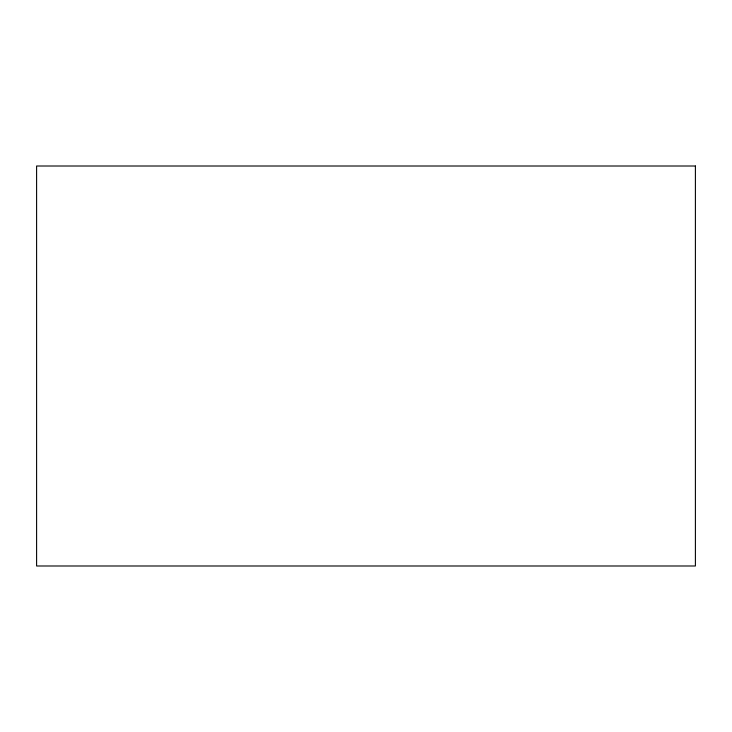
<?xml version="1.0" encoding="UTF-8"?>
<svg xmlns="http://www.w3.org/2000/svg" width="732" height="732" viewBox="0 0 732 732"><rect width="100%" height="100%" fill="white"/><g stroke="black" fill="none" stroke-linecap="round" stroke-linejoin="round"><path stroke-width="1.1" d="M695.4 166.008L36.6 166.008L36.6 565.992L695.4 565.992L695.4 166.008"/></g></svg>
